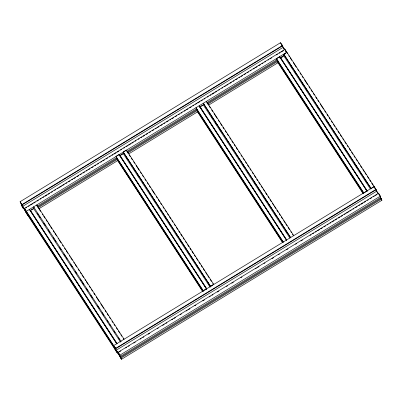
<?xml version="1.0" encoding="UTF-8"?>
<svg xmlns="http://www.w3.org/2000/svg" width="402" height="402" viewBox="0 0 402 402"><rect width="100%" height="100%" fill="white"/><g stroke="black" fill="none" stroke-linecap="round" stroke-linejoin="round"><path stroke-width="0.6" d="M34.361 207.467L33.562 208.417L120.565 342.162M204.015 103.877L203.221 104.821L289.882 238.044M367.317 190.965L280.656 57.747L283.777 55.838L284.576 54.893M114.143 346.815L113.681 345.564L374.126 186.538L376.111 189.724L115.665 348.75L114.575 347.077L116.324 350.167L119.248 354.262L118.042 352.273L378.488 193.246L380.357 196.121L380.82 197.372L120.374 356.398L118.58 353.73L120.791 358.061L120.525 357.343L380.97 198.317L381.438 199.035L381.9 200.286L121.454 359.313L118.811 354.71L115.882 350.619L117.088 352.604L26.004 212.588L25.889 212.276L26.964 213.929L23.361 207.985L22.306 206.764L23.512 208.754L21.643 205.879L21.18 204.628L22.974 207.296L20.1 201.714L280.546 42.687L282.531 45.873L22.085 204.899L20.994 203.226L22.743 206.316L25.668 210.412L24.462 208.422L284.912 49.396L286.782 52.27L26.331 211.296L26.793 212.547M22.085 204.899L21.969 204.588L282.415 45.562M22.743 206.316L283.189 47.29L281.732 44.712M25.653 208.08L26.723 207.427M28.331 206.442L29.401 205.789M30.472 205.136L32.617 203.824M33.688 203.171L35.296 202.191M36.904 201.206L38.512 200.226M40.12 199.246L41.19 198.588M42.798 197.608L43.873 196.955M44.944 196.302L47.084 194.99M48.16 194.337L49.768 193.352M51.376 192.372L52.446 191.719M54.592 190.407L55.662 189.754M57.27 188.774L58.34 188.121M59.411 187.463L61.556 186.156M62.627 185.503L64.235 184.518M65.843 183.538L66.913 182.885M68.521 181.9L70.129 180.92M71.737 179.94L72.812 179.282M73.883 178.629L75.491 177.649M77.099 176.664L78.707 175.684M80.315 174.704L81.385 174.051M82.993 173.066L84.601 172.086M86.209 171.101L87.279 170.448M88.35 169.795L89.958 168.815M91.566 167.83L93.174 166.85M94.782 165.87L95.852 165.212M97.46 164.232L98.535 163.579M100.676 162.267L101.746 161.614M102.822 160.961L104.43 159.976M106.038 158.996L107.646 158.016M109.249 157.031L110.324 156.378M111.932 155.398L113.002 154.745M114.073 154.087L116.218 152.78M117.289 152.127L118.897 151.142M120.505 150.162L121.575 149.509M123.721 148.197L124.791 147.544M126.399 146.564L127.469 145.906M128.545 145.253L130.685 143.946M131.761 143.288L133.369 142.308M134.977 141.328L136.047 140.675M138.187 139.363L139.263 138.71M140.871 137.725L141.941 137.072M143.011 136.419L144.619 135.439M146.227 134.454L147.835 133.474M149.443 132.494L150.514 131.836M152.122 130.856L153.73 129.876M155.338 128.891L156.408 128.238M157.483 127.585L159.091 126.6M160.7 125.62L162.302 124.64M163.91 123.655L164.986 123.002M166.594 122.022L168.202 121.037M169.81 120.057L170.88 119.404M171.95 118.751L173.558 117.766M175.166 116.786L176.774 115.806M178.382 114.821L179.453 114.168M181.061 113.188L182.131 112.53M184.277 111.223L185.347 110.57M186.422 109.912L188.03 108.932M189.633 107.952L191.241 106.967M192.849 105.987L193.925 105.334M195.533 104.349L196.603 103.696M197.673 103.043L199.819 101.731M200.889 101.078L202.497 100.098M204.105 99.118L205.176 98.46M207.321 97.153L208.392 96.5M210 95.515L211.07 94.862M212.145 94.209L214.286 92.897M215.356 92.244L216.964 91.264M218.572 90.279L219.648 89.626M221.788 88.319L222.864 87.661M224.467 86.681L225.542 86.028M226.612 85.375L228.22 84.39M229.828 83.41L231.436 82.43M233.044 81.445L234.115 80.792M235.723 79.812L237.331 78.827M238.939 77.847L240.009 77.194M241.084 76.536L242.687 75.556M244.295 74.576L245.903 73.591M247.511 72.611L248.587 71.958M250.195 70.973L251.265 70.32M253.406 69.013L254.481 68.355M255.551 67.702L257.159 66.722M258.767 65.742L260.375 64.757M261.983 63.777L263.054 63.124M264.662 62.139L265.732 61.486M267.878 60.179L268.948 59.521M270.018 58.868L271.626 57.888M276.45 54.943L277.521 54.285M279.129 53.305L280.204 52.652M281.274 51.999L283.42 50.687M276.551 58.722L279.671 56.813L367.016 191.086L363.895 192.99L276.551 58.722L277.013 59.968L363.674 193.191M283.837 54.27L371.297 188.855L283.953 54.587L283.837 54.27L286.958 52.366L374.302 186.634L374.764 187.885L374.081 186.835M283.953 54.587L285.772 53.471M120.575 155.112L123.178 153.524L210.186 287.269M30.009 210.583L33.763 208.291M36.979 206.326L116.826 157.574M119.505 155.936L123.791 153.318M127.007 151.358L196.673 108.816M199.357 107.183L204.176 104.239M206.859 102.6L277.058 59.737M279.742 58.099L284.561 55.154M37.662 206.95L116.977 158.519M127.158 152.303L197.362 109.439M207.005 103.55L277.747 60.355M38.13 207.668L117.444 159.242M127.625 153.021L197.829 110.158M208.01 103.942L278.214 61.074M38.592 208.919L117.907 160.488M128.625 153.946L197.754 111.736M208.472 105.188L278.139 62.652M206.417 288.767L203.296 290.676L115.952 156.403L119.072 154.499L206.417 288.767L206.538 289.083L205.171 289.917M210.583 286.224L213.703 284.32L126.359 150.052L123.238 151.956L210.698 286.541L123.354 152.268M211.608 285.983L212.522 285.425M371.182 188.543L374.302 186.634M115.831 347.825L114.756 348.484L115.218 349.73M115.665 348.75L115.55 348.439L375.996 189.412M116.324 350.167L376.769 191.141L375.021 188.046L376.111 189.724M119.228 351.931L120.836 350.951M125.66 348.006L126.73 347.348M128.338 346.368L129.414 345.715M133.7 343.097L135.308 342.112M140.127 339.167L141.202 338.514M142.81 337.534L143.881 336.881M148.167 334.263L149.775 333.278M157.277 328.7L158.348 328.042M162.639 325.424L164.247 324.444M165.85 323.464L166.925 322.806M171.749 319.861L172.82 319.208M173.89 318.555L175.498 317.575M180.322 314.63L181.392 313.972M186.216 311.027L187.287 310.374M188.362 309.721L189.97 308.736M194.789 305.791L195.864 305.138M202.829 300.887L204.437 299.902M209.261 296.957L210.331 296.304M211.939 295.324L213.01 294.666M217.301 292.048L218.904 291.068M226.411 286.485L227.482 285.832M231.768 283.214L233.376 282.234M240.878 277.651L241.949 276.998M255.345 268.817L256.421 268.164M257.491 267.511L259.099 266.526M263.923 263.581L264.993 262.928M271.958 258.672L273.566 257.692M278.39 254.747L279.465 254.094M286.43 249.838L288.038 248.858M295.54 244.275L296.611 243.622M300.897 241.004L302.505 240.024M310.007 235.441L311.083 234.788M312.691 233.803L313.761 233.15M315.369 232.17L316.439 231.517M317.51 230.859L319.655 229.552M320.726 228.899L322.334 227.914M323.942 226.934L325.55 225.954M327.158 224.969L328.228 224.316M329.836 223.336L330.911 222.678M331.982 222.025L334.122 220.718M335.198 220.06L336.806 219.08M338.414 218.1L340.022 217.115M341.092 216.462L342.7 215.482M344.308 214.497L345.378 213.844M346.449 213.191L348.594 211.884M349.665 211.226L351.273 210.246M352.881 209.266L353.951 208.608M355.559 207.628L357.167 206.648M358.775 205.663L359.85 205.01M360.921 204.357L363.061 203.045M364.137 202.392L365.745 201.412M367.353 200.427L368.423 199.774M370.031 198.794L371.639 197.809M373.247 196.829L374.317 196.176M375.388 195.523L376.996 194.538M120.374 356.398L119.912 355.147L380.357 196.121M121.454 359.313L120.992 358.066L381.438 199.035M285.45 50.848L286.505 52.069M378.991 194.422L379.694 195.236L378.488 193.246M283.611 48.104L284.701 49.737M377.347 192.151L378.282 193.588M281.44 44.195L282.531 45.873M288.787 55.712L289.465 56.762M290.149 57.813L291.857 60.436M293.219 62.531L296.289 67.25M297.656 69.35L298.681 70.923M300.043 73.023L301.068 74.596M302.093 76.169L303.113 77.742M304.48 79.842L307.55 84.561M308.917 86.656L309.937 88.234M310.962 89.807L312.329 91.902M313.349 93.475L314.374 95.048M315.741 97.148L316.761 98.721M317.786 100.294L318.811 101.867M320.173 103.967L323.585 109.213M324.61 110.786L325.635 112.359M326.997 114.454L328.022 116.027M329.047 117.605L330.067 119.178M331.434 121.273L332.459 122.846M333.479 124.424L334.846 126.519M335.871 128.092L336.891 129.665M337.916 131.238L339.283 133.338M340.303 134.911L341.67 137.012M342.695 138.584L343.715 140.157M344.74 141.73L346.107 143.826M347.127 145.403L348.152 146.976M349.177 148.549L350.539 150.644M351.564 152.217L352.931 154.318M353.951 155.891L354.976 157.463M356.001 159.036L357.363 161.137M358.388 162.709L359.413 164.282M360.433 165.855L361.8 167.956M362.825 169.528L364.187 171.624M364.87 172.674L366.237 174.775M367.257 176.347L368.624 178.443M369.649 180.016L370.669 181.593M371.694 183.166L373.061 185.262M283.189 47.29L286.118 51.381L284.912 49.396M376.769 191.141L378.639 194.015M380.181 197.513L380.719 198.337M380.031 197.412L381.9 200.286M290.174 64.647L291.882 67.27M294.611 71.466L296.314 74.089M299.726 79.335L300.751 80.908M302.118 83.003L303.138 84.576M305.872 88.772L307.575 91.395M310.987 96.641L312.012 98.214M317.811 107.128L318.836 108.706M321.565 112.902L323.268 115.52M326.68 120.766L327.705 122.339M329.072 124.439L330.092 126.012M333.504 131.258L334.529 132.831M337.941 138.077L338.966 139.65M343.062 145.941L344.082 147.514M344.765 148.564L345.79 150.137M349.202 155.383L350.222 156.956M354.318 163.252L355.343 164.825M356.026 165.875L357.046 167.448M360.458 172.694L361.483 174.267M364.895 179.508L366.604 182.131M283.777 55.838L370.438 189.061M367.132 191.397L279.671 56.813M363.609 193.809L277.626 61.637L278.089 62.888L363.046 193.488M293.746 235.617L206.397 101.349L206.708 102.183M207.201 103.123L208.226 104.696M209.251 106.269L210.271 107.842M211.638 109.942L212.663 111.515M214.025 113.61L217.095 118.334M218.462 120.429L219.487 122.002M220.507 123.58L221.874 125.675M222.899 127.248L223.919 128.821M225.286 130.921L226.311 132.494M227.331 134.067L228.356 135.64M229.723 137.74L230.743 139.313M231.768 140.886L233.135 142.986M234.155 144.559L235.18 146.132M236.205 147.705L237.567 149.8M238.592 151.378L239.617 152.951M240.979 155.046L242.004 156.619M243.029 158.192L244.391 160.292M245.416 161.865L246.441 163.438M247.461 165.011L248.828 167.111M249.853 168.684L250.873 170.257M252.24 172.357L253.265 173.93M254.285 175.503L255.652 177.599M256.677 179.176L257.697 180.749M258.722 182.322L260.089 184.417M261.109 185.99L262.476 188.091M263.159 189.141L264.521 191.236M265.546 192.809L266.913 194.91M267.933 196.483L268.958 198.055M269.983 199.628L271.345 201.729M272.37 203.301L273.737 205.397M274.415 206.447L275.782 208.548M276.807 210.12L278.169 212.216M279.194 213.789L280.219 215.361M281.239 216.939L282.606 219.035M283.631 220.608L284.993 222.708M285.676 223.753L287.043 225.854M288.063 227.426L289.43 229.527M290.797 231.622L291.475 232.673M292.5 234.245L293.525 235.818M209.276 113.103L210.296 114.681M211.663 116.776L212.688 118.349M215.417 122.545L217.12 125.168M219.854 129.364L221.557 131.987M227.356 140.901L228.381 142.479M231.793 147.72L232.818 149.293M236.23 154.539L237.255 156.112M238.617 158.212L239.642 159.785M243.054 165.031L244.074 166.604M247.486 171.85L248.511 173.423M254.31 182.337L255.335 183.91M258.747 189.156L259.772 190.729M263.184 195.975L264.888 198.598M265.571 199.648L266.596 201.221M268.3 203.844L269.325 205.417M270.008 206.462L271.033 208.04M274.445 213.281L276.149 215.904M279.561 221.15L280.586 222.723M281.264 223.773L282.289 225.346M285.701 230.592L287.41 233.215M200.095 106.731L286.757 239.949M199.116 105.796L286.46 240.064M199.231 106.108L286.576 240.381M283.335 241.974L195.99 107.706L196.452 108.952L283.119 242.175M283.048 242.793L197.07 110.62L197.533 111.872L282.49 242.466M126.821 151.298L127.846 152.876M129.213 154.971L130.233 156.544M131.258 158.117L132.283 159.689M133.645 161.79L134.67 163.363M136.037 165.463L139.107 170.182M140.469 172.277L141.494 173.855M142.519 175.428L143.539 177.001M144.906 179.096L145.931 180.669M147.293 182.769L148.318 184.342M149.343 185.915L150.363 187.488M151.73 189.588L154.8 194.307M156.167 196.407L157.187 197.98M158.212 199.553L159.579 201.653M160.599 203.226L161.624 204.799M162.991 206.894L164.011 208.467M165.036 210.045L166.403 212.14M167.423 213.713L168.448 215.286M169.473 216.859L170.835 218.959M171.86 220.532L172.885 222.105M174.247 224.205L175.272 225.778M176.297 227.351L177.659 229.447M178.684 231.024L179.709 232.597M180.729 234.17L182.096 236.265M183.121 237.843L184.141 239.416M185.508 241.512L186.533 243.084M187.553 244.657L188.92 246.758M189.945 248.33L190.965 249.903M191.99 251.476L193.357 253.577M194.377 255.149L195.402 256.722M196.427 258.295L197.789 260.395M198.814 261.968L200.181 264.064M201.201 265.637L202.226 267.214M203.251 268.787L204.613 270.883M205.638 272.455L207.005 274.556M207.683 275.606L209.05 277.702M210.075 279.274L211.437 281.375M212.804 283.47L213.487 284.521M126.846 158.137L127.871 159.71M131.283 164.956L132.308 166.528M133.67 168.624L134.695 170.197M137.424 174.393L139.132 177.016M142.544 182.262L143.564 183.835M149.368 192.754L150.388 194.327M153.122 198.523L154.825 201.146M158.237 206.387L159.262 207.96M160.624 210.06L161.649 211.633M165.061 216.879L166.086 218.452M169.498 223.698L170.518 225.271M176.322 234.185L177.342 235.758M180.754 241.004L181.779 242.577M185.191 247.823L186.216 249.396M187.578 251.496L188.603 253.069M192.015 258.315L193.04 259.888M196.452 265.129L198.156 267.752M201.568 272.998L202.593 274.571M203.276 275.621L204.296 277.194M207.708 282.44L209.417 285.063M120.057 155.433L206.718 288.651M119.188 154.81L206.538 289.083M203.417 291.4L116.108 156.82M117.032 159.323L203.01 291.495M202.789 291.696L117.183 159.74M124.087 339.208L36.743 204.94L37.049 205.774M37.547 206.713L38.567 208.286M39.25 209.336L40.617 211.437M42.321 214.06L43.004 215.105M43.687 216.155L45.049 218.256M46.074 219.829L47.441 221.924M48.124 222.974L49.828 225.597M50.511 226.648L51.873 228.743M53.24 230.843L54.265 232.416M54.948 233.461L56.652 236.085M58.019 238.185L58.697 239.235M59.38 240.28L61.089 242.903M62.451 245.004L63.134 246.054M64.501 248.15L65.521 249.722M66.204 250.773L67.913 253.396M69.275 255.491L69.958 256.541M70.641 257.592L72.345 260.215M73.712 262.31L74.395 263.36M75.079 264.41L76.782 267.034M78.149 269.129L79.169 270.702M80.194 272.275L81.219 273.847M81.902 274.898L83.606 277.521M84.973 279.621L85.651 280.666M86.335 281.717L88.043 284.34M89.405 286.435L90.43 288.013M91.455 289.586L92.475 291.159M93.842 293.254L94.867 294.827M96.229 296.927L99.299 301.646M100.666 303.746L103.736 308.465M105.103 310.565L106.123 312.138M107.148 313.711L108.515 315.811M109.535 317.384L110.56 318.957M111.927 321.052L112.947 322.625M113.972 324.203L114.997 325.776M116.359 327.871L117.384 329.444M118.409 331.017L119.771 333.117M120.796 334.69L121.821 336.263M123.183 338.363L123.866 339.409M37.572 213.552L38.592 215.125M39.275 216.17L40.3 217.748M43.712 222.989L45.416 225.612M48.15 229.808L49.853 232.431M53.265 237.677L54.29 239.25M54.973 240.301L55.994 241.873M59.406 247.119L61.114 249.742M63.843 253.938L65.546 256.556M66.23 257.607L67.255 259.179M70.667 264.426L72.37 267.049M75.104 271.244L76.807 273.868M80.219 279.114L81.244 280.686M81.928 281.732L83.631 284.355M86.36 288.551L88.068 291.174M90.797 295.369L92.5 297.993M97.621 305.862L99.324 308.485M102.058 312.681L103.761 315.304M107.173 320.545L108.198 322.118M109.56 324.218L110.585 325.791M113.997 331.037L115.022 332.61M118.434 337.856L119.459 339.429M30.436 210.321L117.103 343.544M29.457 209.387L116.917 343.971L29.572 209.703M20.1 201.714L21.969 204.588M24.462 208.422L115.55 348.439M118.042 352.273L119.912 355.147M120.525 357.343L120.992 358.066M284.169 49.381L283.591 48.335M374.785 187.779L376.996 192.121M380.121 197.216L381.237 199.035L380.97 198.317M281.209 43.924L282.958 47.019M377.317 192.478L377.513 192.839M380.086 195.92L380.352 196.653M374.126 186.538L374.589 187.789M286.958 52.366L287.42 53.617M280.546 42.687L281.008 43.934M120.967 341.117L121.082 341.429L33.617 206.849L33.733 207.161M27.411 214.211L27.874 215.462M201.337 106.254A1.834 0.653 -33 0 1 202.548 105.59M31.326 210.135A1.834 0.653 -33 0 1 31.683 209.844M32.075 209.578A1.834 0.653 -33 0 1 32.487 209.352M32.889 209.186A1.834 0.653 -33 0 1 33.25 209.085M281.897 57.27A1.834 0.653 -33 0 1 282.294 57.004M23.06 207.03L24.949 210.14L23.06 207.03M116.64 350.881L118.53 353.991L116.64 350.881M26.06 211.1L25.004 209.879L27.21 214.211L26.944 213.492L116.55 351.147L114.339 346.805L114.61 347.534L26.06 211.1M290.621 237.527L203.276 103.254L290.736 237.838L290.621 237.527"/></g></svg>
